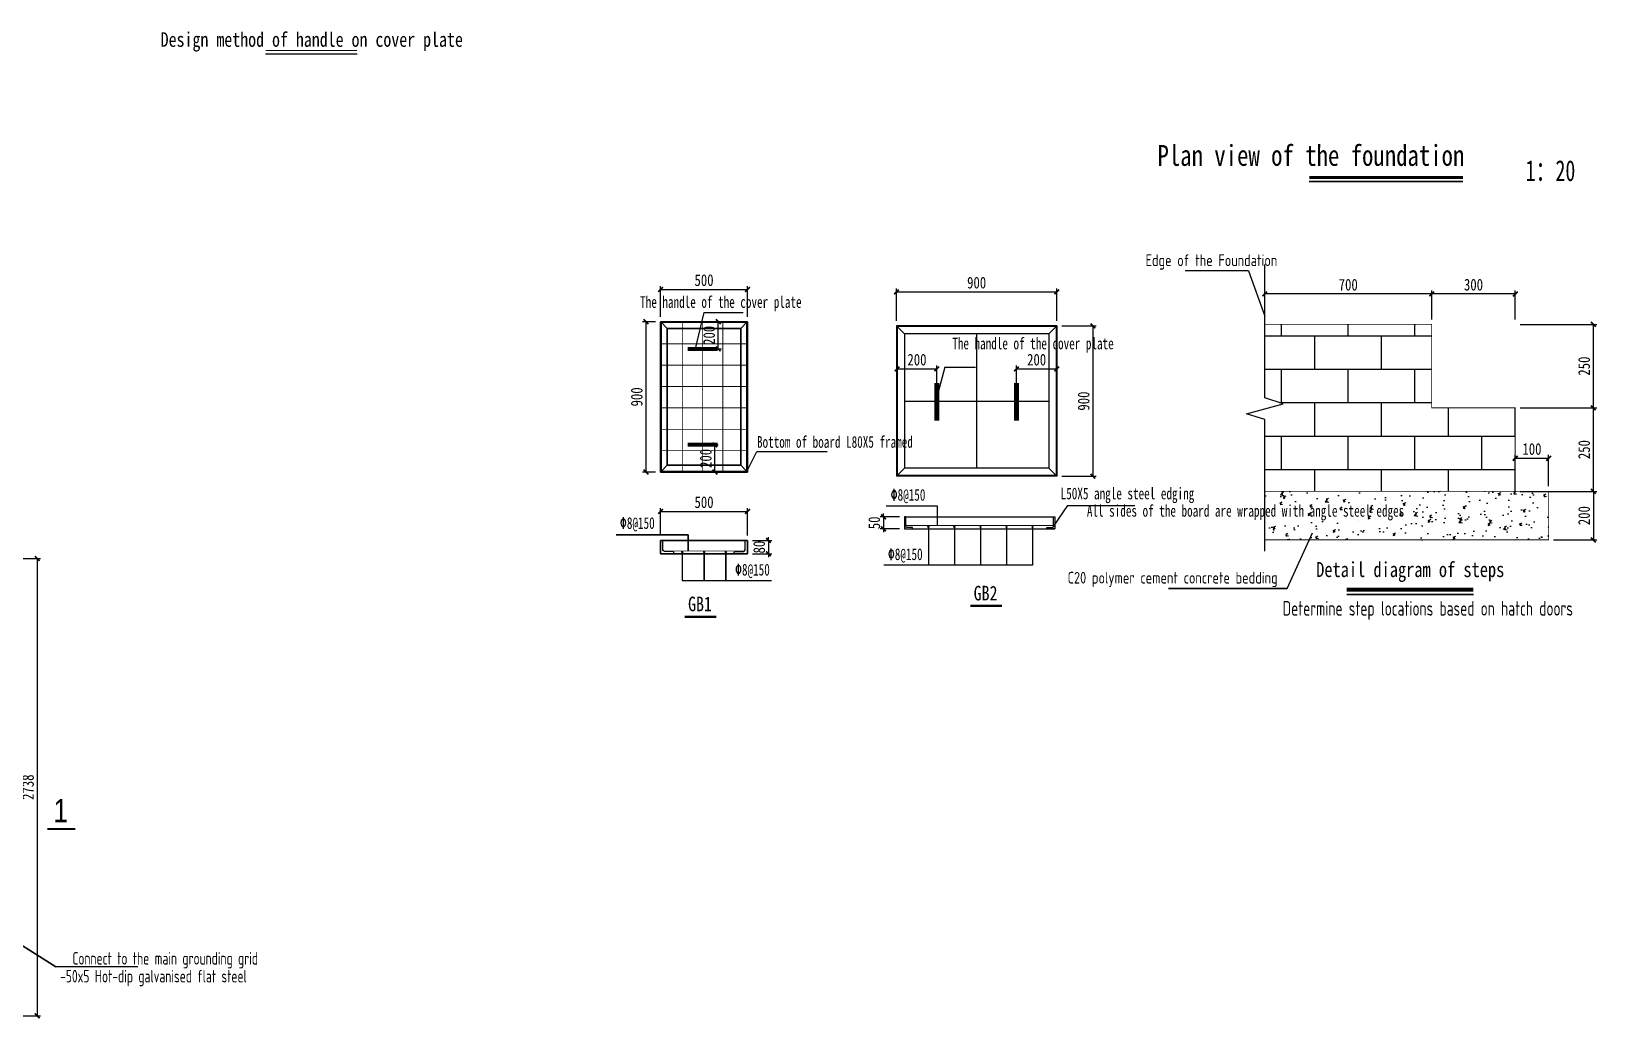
# Model space of a CAD drawing. Header units: millimetres. Extents: x 32496 to 166256, y 3504 to 23939.
# Drawn here: x 104753 to 114126, y 11930 to 17844 of the extents above; entities that cross this region are included whole.
import ezdxf
from ezdxf.enums import TextEntityAlignment as Align

# ---------------------------------------------------------------- set-up
doc = ezdxf.new("R2010")
doc.units = ezdxf.units.MM
doc.header["$PDSIZE"] = -5
doc.layers.get('0').update_dxf_attribs({"lineweight": 35})
doc.layers.get('Defpoints').update_dxf_attribs({"lineweight": 18})
for name, color, linetype, lineweight in [('01', 7, 'Continuous', 35), ('10', 7, 'Continuous', 18), ('尺寸标注', 7, 'Continuous', 18)]:
    doc.layers.add(name, color=color, linetype=linetype, lineweight=lineweight)
for name, color, linetype in [('DIMA', 7, 'Continuous'), ('PUB_DIM', 3, 'Continuous'), ('PUB_TEXT', 7, 'Continuous'), ('SIGN', 7, 'Continuous'), ('STEEL', 6, 'Continuous'), ('THIN', 7, 'Continuous'), ('图名', 253, 'Continuous'), ('盖板', 6, 'Continuous')]:
    doc.layers.add(name, color=color, linetype=linetype)
doc.styles.add('_TCH_DIM', font='tssdeng.shx', dxfattribs={"width": 0.7, "bigfont": 'tssdchn.shx'})
doc.styles.add('HZ5(标注-说明)', font='tssdeng.shx', dxfattribs={"width": 0.7, "bigfont": 'tssdchn.shx'})
doc.styles.add('新宋体样式', font='simsun.ttc', dxfattribs={"width": 0.8})
doc.styles.add('汉字', font='simsun.ttc', dxfattribs={"width": 0.7})
doc.dimstyles.new('1', dxfattribs={"dimscale": 20, "dimtxt": 3.5, "dimasz": 1, "dimexe": 1, "dimexo": 1.5, "dimgap": 1, "dimtad": 1, "dimdec": 0, "dimzin": 0, "dimdsep": 46, "dimtxsty": '汉字', "dimblk": 'ARCHTICK', "dimcen": 0.09, "dimclrd": 3, "dimclre": 3, "dimclrt": 256, "dimadec": 0, "dimazin": 0, "dimtfac": 1, "dimtdec": 0, "dimtix": 1, "dimtmove": 2, "dimatfit": 2, "dimfxl": 1, "dimtolj": 1, "dimtzin": 0, "dimarcsym": 0})

# ---------------------------------------------------------------- blocks, each defined once
blk = doc.blocks.new('_ArchTick')
at = {"color": 0, "linetype": 'ByBlock'}
blk.add_lwpolyline([(-0.71, -0.71, 0.5, 0.5, 0), (0.71, 0.71, 0.5, 0.5, 0)], format="xyseb", dxfattribs=at)
blk = doc.blocks.new('*D5789')
at = {"layer": '01', "color": 3, "lineweight": -2}
for p, q in [((110923.1, 16079.1), (111129.1, 16079.1)), ((111109.1, 16079.1), (111109.1, 15179.1)), ((110923.1, 15179.1), (111129.1, 15179.1))]:
    blk.add_line(p, q, dxfattribs=at)
at = {"layer": 'Defpoints', "color": 0}
for p in [(110893.1, 16079.1), (110893.1, 15179.1), (111109.1, 15179.1)]:
    blk.add_point(p, dxfattribs=at)
at = {"layer": '01', "color": 3, "linetype": 'ByBlock', "lineweight": -2, "xscale": 20, "yscale": 20, "zscale": 20}
for p, rotation in [((111109.1, 16079.1), 90), ((111109.1, 15179.1), 270)]:
    blk.add_blockref('_ArchTick', p, dxfattribs=dict(at, rotation=rotation))
at = {"layer": '01', "insert": (111054.1, 15629.1), "char_height": 70, "attachment_point": 5, "rotation": 90, "style": '新宋体样式'}
blk.add_mtext('\\A1;900', dxfattribs=at)
blk = doc.blocks.new('*D5790')
at = {"layer": '01', "color": 3, "lineweight": -2}
for p, q in [((109933.1, 16109.1), (109933.1, 16303.2)), ((109933.1, 16283.2), (110893.1, 16283.2)), ((110893.1, 16109.1), (110893.1, 16303.2))]:
    blk.add_line(p, q, dxfattribs=at)
at = {"layer": 'Defpoints', "color": 0}
for p in [(110893.1, 16283.2), (109933.1, 16079.1), (110893.1, 16079.1)]:
    blk.add_point(p, dxfattribs=at)
at = {"layer": '01', "color": 3, "linetype": 'ByBlock', "lineweight": -2, "xscale": 20, "yscale": 20, "zscale": 20, "rotation": 180}
blk.add_blockref('_ArchTick', (109933.1, 16283.2), dxfattribs=at)
at = {"layer": '01', "color": 3, "linetype": 'ByBlock', "lineweight": -2, "xscale": 20, "yscale": 20, "zscale": 20}
blk.add_blockref('_ArchTick', (110893.1, 16283.2), dxfattribs=at)
at = {"layer": '01', "insert": (110413.1, 16338.2), "char_height": 70, "attachment_point": 5, "style": '新宋体样式'}
blk.add_mtext('\\A1;900', dxfattribs=at)
blk = doc.blocks.new('*D5791')
at = {"layer": '01', "color": 3, "lineweight": -2}
for p, q in [((109951.1, 14935.8), (109835.3, 14935.8)), ((109855.3, 14935.8), (109855.3, 14955.8)), ((109855.3, 14935.8), (109855.3, 14863.8)), ((109951.1, 14863.8), (109835.3, 14863.8)), ((109855.3, 14863.8), (109855.3, 14843.8))]:
    blk.add_line(p, q, dxfattribs=at)
at = {"layer": 'Defpoints', "color": 0}
for p in [(109981.1, 14935.8), (109855.3, 14863.8), (109981.1, 14863.8)]:
    blk.add_point(p, dxfattribs=at)
at = {"layer": '01', "color": 3, "linetype": 'ByBlock', "lineweight": -2, "xscale": 20, "yscale": 20, "zscale": 20}
for p, rotation in [((109855.3, 14935.8), 270), ((109855.3, 14863.8), 90)]:
    blk.add_blockref('_ArchTick', p, dxfattribs=dict(at, rotation=rotation))
at = {"layer": '01', "insert": (109800.3, 14899.8), "char_height": 70, "attachment_point": 5, "rotation": 90, "style": '新宋体样式'}
blk.add_mtext('\\A1;50', dxfattribs=at)
blk = doc.blocks.new('*D5792')
at = {"color": 3, "lineweight": -2}
for p, q in [((109936.7, 15654.2), (109936.7, 15841.9)), ((110174.8, 15654.2), (110174.8, 15841.9)), ((109936.7, 15821.9), (110174.8, 15821.9))]:
    blk.add_line(p, q, dxfattribs=at)
at = {"layer": 'Defpoints', "color": 0}
for p in [(110174.8, 15821.9), (109936.7, 15624.2), (110174.8, 15624.2)]:
    blk.add_point(p, dxfattribs=at)
at = {"color": 3, "linetype": 'ByBlock', "lineweight": -2, "xscale": 20, "yscale": 20, "zscale": 20, "rotation": 180}
blk.add_blockref('_ArchTick', (109936.7, 15821.9), dxfattribs=at)
at = {"color": 3, "linetype": 'ByBlock', "lineweight": -2, "xscale": 20, "yscale": 20, "zscale": 20}
blk.add_blockref('_ArchTick', (110174.8, 15821.9), dxfattribs=at)
at = {"lineweight": -3, "insert": (110055.8, 15876.9), "char_height": 70, "attachment_point": 5, "style": '新宋体样式'}
blk.add_mtext('\\A1;200', dxfattribs=at)
blk = doc.blocks.new('*D5793')
at = {"color": 3, "lineweight": -2}
for p, q in [((110651.4, 15659.1), (110651.4, 15841.9)), ((110893.1, 15767), (110893.1, 15841.9)), ((110651.4, 15821.9), (110893.1, 15821.9))]:
    blk.add_line(p, q, dxfattribs=at)
at = {"layer": 'Defpoints', "color": 0}
for p in [(110893.1, 15821.9), (110893.1, 15737), (110651.4, 15629.1)]:
    blk.add_point(p, dxfattribs=at)
at = {"color": 3, "linetype": 'ByBlock', "lineweight": -2, "xscale": 20, "yscale": 20, "zscale": 20, "rotation": 180}
blk.add_blockref('_ArchTick', (110651.4, 15821.9), dxfattribs=at)
at = {"color": 3, "linetype": 'ByBlock', "lineweight": -2, "xscale": 20, "yscale": 20, "zscale": 20}
blk.add_blockref('_ArchTick', (110893.1, 15821.9), dxfattribs=at)
at = {"lineweight": -3, "insert": (110772.3, 15876.9), "char_height": 70, "attachment_point": 5, "style": '新宋体样式'}
blk.add_mtext('\\A1;200', dxfattribs=at)
blk = doc.blocks.new('*D5794')
at = {"layer": '01', "color": 3, "lineweight": -2}
for p, q in [((108521, 16134.4), (108521, 16318.1)), ((109041, 16134.4), (109041, 16318.1)), ((108521, 16298.1), (109041, 16298.1))]:
    blk.add_line(p, q, dxfattribs=at)
at = {"layer": 'Defpoints', "color": 0}
for p in [(109041, 16298.1), (108521, 16104.4), (109041, 16104.4)]:
    blk.add_point(p, dxfattribs=at)
at = {"layer": '01', "color": 3, "linetype": 'ByBlock', "lineweight": -2, "xscale": 20, "yscale": 20, "zscale": 20, "rotation": 180}
blk.add_blockref('_ArchTick', (108521, 16298.1), dxfattribs=at)
at = {"layer": '01', "color": 3, "linetype": 'ByBlock', "lineweight": -2, "xscale": 20, "yscale": 20, "zscale": 20}
blk.add_blockref('_ArchTick', (109041, 16298.1), dxfattribs=at)
at = {"layer": '01', "insert": (108781, 16353.1), "char_height": 70, "attachment_point": 5, "style": '新宋体样式'}
blk.add_mtext('\\A1;500', dxfattribs=at)
blk = doc.blocks.new('*D5795')
at = {"layer": '01', "color": 3, "lineweight": -2}
for p, q in [((108521, 14824.6), (108521, 14988.2)), ((108521, 14968.2), (109041, 14968.2)), ((109041, 14824.6), (109041, 14988.2))]:
    blk.add_line(p, q, dxfattribs=at)
at = {"layer": 'Defpoints', "color": 0}
for p in [(109041, 14968.2), (108521, 14794.6), (109041, 14794.6)]:
    blk.add_point(p, dxfattribs=at)
at = {"layer": '01', "color": 3, "linetype": 'ByBlock', "lineweight": -2, "xscale": 20, "yscale": 20, "zscale": 20, "rotation": 180}
blk.add_blockref('_ArchTick', (108521, 14968.2), dxfattribs=at)
at = {"layer": '01', "color": 3, "linetype": 'ByBlock', "lineweight": -2, "xscale": 20, "yscale": 20, "zscale": 20}
blk.add_blockref('_ArchTick', (109041, 14968.2), dxfattribs=at)
at = {"layer": '01', "insert": (108781, 15023.2), "char_height": 70, "attachment_point": 5, "style": '新宋体样式'}
blk.add_mtext('\\A1;500', dxfattribs=at)
blk = doc.blocks.new('*D5796')
at = {"layer": '01', "color": 3, "lineweight": -2}
for p, q in [((108491, 16104.4), (108413.4, 16104.4)), ((108433.4, 16104.4), (108433.4, 15204.4)), ((108491, 15204.4), (108413.4, 15204.4))]:
    blk.add_line(p, q, dxfattribs=at)
at = {"layer": 'Defpoints', "color": 0}
for p in [(108521, 16104.4), (108433.4, 15204.4), (108521, 15204.4)]:
    blk.add_point(p, dxfattribs=at)
at = {"layer": '01', "color": 3, "linetype": 'ByBlock', "lineweight": -2, "xscale": 20, "yscale": 20, "zscale": 20}
for p, rotation in [((108433.4, 16104.4), 90), ((108433.4, 15204.4), 270)]:
    blk.add_blockref('_ArchTick', p, dxfattribs=dict(at, rotation=rotation))
at = {"layer": '01', "insert": (108378.4, 15654.4), "char_height": 70, "attachment_point": 5, "rotation": 90, "style": '新宋体样式'}
blk.add_mtext('\\A1;900', dxfattribs=at)
blk = doc.blocks.new('*D5797')
at = {"layer": '01', "color": 3, "lineweight": -2}
for p, q in [((109166.3, 14794.6), (109166.3, 14814.6)), ((109071, 14794.6), (109186.3, 14794.6)), ((109071, 14714.6), (109186.3, 14714.6)), ((109166.3, 14794.6), (109166.3, 14714.6)), ((109166.3, 14714.6), (109166.3, 14694.6))]:
    blk.add_line(p, q, dxfattribs=at)
at = {"layer": 'Defpoints', "color": 0}
for p in [(109041, 14794.6), (109041, 14714.6), (109166.3, 14714.6)]:
    blk.add_point(p, dxfattribs=at)
at = {"layer": '01', "color": 3, "linetype": 'ByBlock', "lineweight": -2, "xscale": 20, "yscale": 20, "zscale": 20}
for p, rotation in [((109166.3, 14794.6), 270), ((109166.3, 14714.6), 90)]:
    blk.add_blockref('_ArchTick', p, dxfattribs=dict(at, rotation=rotation))
at = {"layer": '01', "insert": (109111.3, 14754.6), "char_height": 70, "attachment_point": 5, "rotation": 90, "style": '新宋体样式'}
blk.add_mtext('\\A1;80', dxfattribs=at)
blk = doc.blocks.new('*D5798')
at = {"layer": '01', "color": 3, "lineweight": -2}
for p, q in [((108803, 16104.4), (108886.5, 16104.4)), ((108866.5, 15941.6), (108866.5, 16104.4)), ((108803, 15941.6), (108886.5, 15941.6))]:
    blk.add_line(p, q, dxfattribs=at)
at = {"layer": 'Defpoints', "color": 0}
for p in [(108773, 16104.4), (108866.5, 16104.4), (108773, 15941.6)]:
    blk.add_point(p, dxfattribs=at)
at = {"layer": '01', "color": 3, "linetype": 'ByBlock', "lineweight": -2, "xscale": 20, "yscale": 20, "zscale": 20}
for p, rotation in [((108866.5, 16104.4), 90), ((108866.5, 15941.6), 270)]:
    blk.add_blockref('_ArchTick', p, dxfattribs=dict(at, rotation=rotation))
at = {"layer": '01', "insert": (108811.5, 16023), "char_height": 70, "attachment_point": 5, "rotation": 90, "style": '新宋体样式'}
blk.add_mtext('\\A1;200', dxfattribs=at)
blk = doc.blocks.new('*D5799')
at = {"layer": '01', "color": 3, "lineweight": -2}
for p, q in [((108783, 15367.2), (108866.5, 15367.2)), ((108846.5, 15204.4), (108846.5, 15367.2)), ((108783, 15204.4), (108866.5, 15204.4))]:
    blk.add_line(p, q, dxfattribs=at)
at = {"layer": 'Defpoints', "color": 0}
for p in [(108753, 15367.2), (108846.5, 15367.2), (108753, 15204.4)]:
    blk.add_point(p, dxfattribs=at)
at = {"layer": '01', "color": 3, "linetype": 'ByBlock', "lineweight": -2, "xscale": 20, "yscale": 20, "zscale": 20}
for p, rotation in [((108846.5, 15367.2), 90), ((108846.5, 15204.4), 270)]:
    blk.add_blockref('_ArchTick', p, dxfattribs=dict(at, rotation=rotation))
at = {"layer": '01', "insert": (108791.5, 15285.8), "char_height": 70, "attachment_point": 5, "rotation": 90, "style": '新宋体样式'}
blk.add_mtext('\\A1;200', dxfattribs=at)
blk = doc.blocks.new('*D5818')
at = {"layer": '01', "color": 3, "lineweight": -2}
for p, q in [((113667.9, 15588.6), (114125.5, 15588.6)), ((114105.5, 15088.6), (114105.5, 15588.6)), ((113667.9, 15088.6), (114125.5, 15088.6))]:
    blk.add_line(p, q, dxfattribs=at)
at = {"layer": 'Defpoints', "color": 0}
for p in [(113637.9, 15588.6), (114105.5, 15588.6), (113637.9, 15088.6)]:
    blk.add_point(p, dxfattribs=at)
at = {"layer": '01', "color": 3, "linetype": 'ByBlock', "lineweight": -2, "xscale": 20, "yscale": 20, "zscale": 20}
for p, rotation in [((114105.5, 15588.6), 90), ((114105.5, 15088.6), 270)]:
    blk.add_blockref('_ArchTick', p, dxfattribs=dict(at, rotation=rotation))
at = {"layer": '01', "insert": (114050.5, 15338.6), "char_height": 70, "attachment_point": 5, "rotation": 90, "style": '新宋体样式'}
blk.add_mtext('\\A1;250', dxfattribs=at)
blk = doc.blocks.new('*D5819')
at = {"layer": '01', "color": 3, "lineweight": -2}
for p, q in [((113667.9, 16088.6), (114125.5, 16088.6)), ((114105.5, 15588.6), (114105.5, 16088.6)), ((113667.9, 15588.6), (114125.5, 15588.6))]:
    blk.add_line(p, q, dxfattribs=at)
at = {"layer": 'Defpoints', "color": 0}
for p in [(113637.9, 16088.6), (114105.5, 16088.6), (113637.9, 15588.6)]:
    blk.add_point(p, dxfattribs=at)
at = {"layer": '01', "color": 3, "linetype": 'ByBlock', "lineweight": -2, "xscale": 20, "yscale": 20, "zscale": 20}
for p, rotation in [((114105.5, 16088.6), 90), ((114105.5, 15588.6), 270)]:
    blk.add_blockref('_ArchTick', p, dxfattribs=dict(at, rotation=rotation))
at = {"layer": '01', "insert": (114050.5, 15838.6), "char_height": 70, "attachment_point": 5, "rotation": 90, "style": '新宋体样式'}
blk.add_mtext('\\A1;250', dxfattribs=at)
blk = doc.blocks.new('*D5820')
at = {"layer": '01', "color": 3, "lineweight": -2}
for p, q in [((113137.9, 16118.6), (113137.9, 16290.9)), ((113637.9, 16270.9), (113137.9, 16270.9)), ((113637.9, 16118.6), (113637.9, 16290.9))]:
    blk.add_line(p, q, dxfattribs=at)
at = {"layer": 'Defpoints', "color": 0}
for p in [(113137.9, 16270.9), (113137.9, 16088.6), (113637.9, 16088.6)]:
    blk.add_point(p, dxfattribs=at)
at = {"layer": '01', "color": 3, "linetype": 'ByBlock', "lineweight": -2, "xscale": 20, "yscale": 20, "zscale": 20, "rotation": 180}
blk.add_blockref('_ArchTick', (113137.9, 16270.9), dxfattribs=at)
at = {"layer": '01', "color": 3, "linetype": 'ByBlock', "lineweight": -2, "xscale": 20, "yscale": 20, "zscale": 20}
blk.add_blockref('_ArchTick', (113637.9, 16270.9), dxfattribs=at)
at = {"layer": '01', "insert": (113387.9, 16325.9), "char_height": 70, "attachment_point": 5, "style": '新宋体样式'}
blk.add_mtext('\\A1;300', dxfattribs=at)
blk = doc.blocks.new('*D5821')
at = {"layer": '01', "color": 3, "lineweight": -2}
for p, q in [((112137.9, 16118.6), (112137.9, 16290.9)), ((113137.9, 16270.9), (112137.9, 16270.9)), ((113137.9, 16118.6), (113137.9, 16290.9))]:
    blk.add_line(p, q, dxfattribs=at)
at = {"layer": 'Defpoints', "color": 0}
for p in [(112137.9, 16270.9), (112137.9, 16088.6), (113137.9, 16088.6)]:
    blk.add_point(p, dxfattribs=at)
at = {"layer": '01', "color": 3, "linetype": 'ByBlock', "lineweight": -2, "xscale": 20, "yscale": 20, "zscale": 20, "rotation": 180}
blk.add_blockref('_ArchTick', (112137.9, 16270.9), dxfattribs=at)
at = {"layer": '01', "color": 3, "linetype": 'ByBlock', "lineweight": -2, "xscale": 20, "yscale": 20, "zscale": 20}
blk.add_blockref('_ArchTick', (113137.9, 16270.9), dxfattribs=at)
at = {"layer": '01', "insert": (112637.9, 16325.9), "char_height": 70, "attachment_point": 5, "style": '新宋体样式'}
blk.add_mtext('\\A1;700', dxfattribs=at)
blk = doc.blocks.new('*D5822')
at = {"layer": '01', "color": 3, "lineweight": -2}
for p, q in [((113867.9, 15088.6), (114125.5, 15088.6)), ((114105.5, 15088.6), (114105.5, 14797.6)), ((113867.9, 14797.6), (114125.5, 14797.6))]:
    blk.add_line(p, q, dxfattribs=at)
at = {"layer": 'Defpoints', "color": 0}
for p in [(113837.9, 15088.6), (113837.9, 14797.6), (114105.5, 14797.6)]:
    blk.add_point(p, dxfattribs=at)
at = {"layer": '01', "color": 3, "linetype": 'ByBlock', "lineweight": -2, "xscale": 20, "yscale": 20, "zscale": 20}
for p, rotation in [((114105.5, 15088.6), 90), ((114105.5, 14797.6), 270)]:
    blk.add_blockref('_ArchTick', p, dxfattribs=dict(at, rotation=rotation))
at = {"layer": '01', "insert": (114050.5, 14943.1), "char_height": 70, "attachment_point": 5, "rotation": 90, "style": '新宋体样式'}
blk.add_mtext('\\A1;200', dxfattribs=at)
blk = doc.blocks.new('*D5823')
at = {"layer": '01', "color": 3, "lineweight": -2}
for p, q in [((113637.9, 15118.6), (113637.9, 15306.7)), ((113637.9, 15286.7), (113837.9, 15286.7)), ((113837.9, 15118.6), (113837.9, 15306.7))]:
    blk.add_line(p, q, dxfattribs=at)
at = {"layer": 'Defpoints', "color": 0}
for p in [(113837.9, 15286.7), (113637.9, 15088.6), (113837.9, 15088.6)]:
    blk.add_point(p, dxfattribs=at)
at = {"layer": '01', "color": 3, "linetype": 'ByBlock', "lineweight": -2, "xscale": 20, "yscale": 20, "zscale": 20, "rotation": 180}
blk.add_blockref('_ArchTick', (113637.9, 15286.7), dxfattribs=at)
at = {"layer": '01', "color": 3, "linetype": 'ByBlock', "lineweight": -2, "xscale": 20, "yscale": 20, "zscale": 20}
blk.add_blockref('_ArchTick', (113837.9, 15286.7), dxfattribs=at)
at = {"layer": '01', "insert": (113737.9, 15341.7), "char_height": 70, "attachment_point": 5, "style": '新宋体样式'}
blk.add_mtext('\\A1;100', dxfattribs=at)
blk = doc.blocks.new('*D5824')
at = {"color": 3, "lineweight": -2}
for p, q in [((104373.8, 14685.3), (104808.6, 14685.3)), ((104788.6, 14685.3), (104788.6, 11947.3)), ((104373.2, 11947.3), (104808.6, 11947.3))]:
    blk.add_line(p, q, dxfattribs=at)
at = {"layer": 'Defpoints', "color": 0}
for p in [(104343.8, 14685.3), (104343.2, 11947.3), (104788.6, 11947.3)]:
    blk.add_point(p, dxfattribs=at)
at = {"color": 3, "linetype": 'ByBlock', "lineweight": -2, "xscale": 20, "yscale": 20, "zscale": 20}
for p, rotation in [((104788.6, 14685.3), 90), ((104788.6, 11947.3), 270)]:
    blk.add_blockref('_ArchTick', p, dxfattribs=dict(at, rotation=rotation))
at = {"insert": (104733.6, 13316.3), "char_height": 70, "attachment_point": 5, "rotation": 90, "style": '新宋体样式'}
blk.add_mtext('\\A1;2738', dxfattribs=at)

msp = doc.modelspace()

# ---------------------------------------------------------------- hatches: boundary and pattern name
at = {"lineweight": -3}
for points in [[(110127.58, 14875.755, 1), (110120.38, 14875.755, 1)], [(110283.58, 14875.755, 1), (110276.38, 14875.755, 1)], [(110439.58, 14875.755, 1), (110432.38, 14875.755, 1)], [(110595.58, 14875.755, 1), (110588.38, 14875.755, 1)], [(110751.58, 14875.755, 1), (110744.38, 14875.755, 1)]]:
    msp.add_hatch(color=1, dxfattribs=at).paths.add_polyline_path(points)
for points in [[(108654.041, 14724.578, 1), (108648.041, 14724.578, 1)], [(108784.041, 14724.578, 1), (108778.041, 14724.578, 1)], [(108914.041, 14724.578, 1), (108908.041, 14724.578, 1)]]:
    msp.add_hatch(color=1).paths.add_polyline_path(points)
at = {"layer": 'DIMA'}
h = msp.add_hatch(dxfattribs=at)
h.set_pattern_fill('AR-B816', color=256, scale=25, style=0)
h.set_pattern_definition([(0, (-4667362.53, 11930819.8), (0, 200), []), (90, (-4667362.53, 11930819.8), (-200, 200), [200, -200])])
h.paths.add_polyline_path([(113137.916, 16088.631), (112637.916, 16088.631), (112137.916, 16088.631), (112137.916, 15648.186), (112247.916, 15613.186), (112027.916, 15553.186), (112137.916, 15518.186), (112137.916, 15088.631), (113637.916, 15088.631), (113637.916, 15588.631), (113137.916, 15588.631)])
h = msp.add_hatch(dxfattribs=at)
h.set_pattern_fill('AN33C', color=256, scale=250, style=0)
h.set_pattern_definition([(50, (-4667362.53, 11930819.79), (179.3150457, -15.6880337), [18.75, -206.25]), (355, (-4667362.53, 11930819.8), (-34.6878334, 188.0480334), [15, -165]), (100.4514, (-4667347.59, 11930818.48), (144.6273454, 172.3598855), [15.9350475, -175.285528]), (46.1842, (-4667362.53, 11930869.8), (266.810262, -41.3797536), [28.125, -309.375]), (96.6356, (-4667340.3, 11930866.34), (233.6656764, 243.5294677), [23.902572, -262.92825]), (351.1842, (-4667362.53, 11930869.8), (233.665486, 243.52965), [22.5, -247.5]), (21, (-4667337.53, 11930857.29), (149.226763, -100.6547227), [18.75, -206.25]), (326, (-4667337.53, 11930857.3), (60.828833, 181.2875113), [15, -165]), (71.4514, (-4667325.1, 11930848.9), (210.0556571, 80.6326242), [15.9350475, -175.285528]), (37.5, (-4667362.53, 11930819.79), (3.03996383, 83.22346346), [0, -163, 0, -167.5, 0, -165.625]), (7.5, (-4667362.53, 11930819.79), (65.76738436, 98.602928), [0, -95.5, 0, -159.25, 0, -63.125]), (327.5, (-4667418.28, 11930819.79), (133.45560904, -5.63871793), [0, -62.5, 0, -195, 0, -258.75]), (317.5, (-4667443.28, 11930819.79), (145.7965423, 25.0262456), [0, -81.25, 0, -129.5, 0, -183.75])])
h.paths.add_polyline_path([(113837.916, 14797.625), (113837.916, 15088.631), (113637.916, 15088.631), (112137.916, 15088.631), (112137.916, 14797.625)])

# ---------------------------------------------------------------- linework, layer by layer
for p, q in [((112404.886, 16945.182), (113324.164, 16945.182)), ((108521.041, 16104.412), (108521.041, 15204.412)), ((108521.041, 16104.412), (109041.041, 16104.412)), ((108561.041, 16064.412), (108524.041, 16101.412)), ((108524.041, 16101.412), (108524.041, 15207.412)), ((108524.041, 16101.412), (109038.041, 16101.412)), ((108561.041, 16064.412), (109001.041, 16064.412)), ((108561.041, 16064.412), (108561.041, 15244.412)), ((109001.041, 16064.412), (109038.041, 16101.412)), ((109001.041, 16064.412), (109001.041, 15244.412)), ((109038.041, 16101.412), (109038.041, 15207.412)), ((109041.041, 16104.412), (109041.041, 15204.412)), ((108521.041, 15204.412), (109041.041, 15204.412)), ((108524.041, 15207.412), (108561.041, 15244.412)), ((108524.041, 15207.412), (109038.041, 15207.412)), ((108561.041, 15244.412), (109001.041, 15244.412)), ((109001.041, 15244.412), (109038.041, 15207.412)), ((108686.171, 14828.536), (108254.802, 14828.536)), ((108686.171, 14731.194), (108686.171, 14828.536)), ((108521.041, 14794.578), (109041.041, 14794.578)), ((108521.041, 14794.578), (108521.041, 14714.578)), ((108521.041, 14714.578), (109041.041, 14714.578)), ((108781.041, 14724.578), (108781.041, 14553.815)), ((108911.041, 14724.578), (108911.041, 14553.815)), ((109041.041, 14794.578), (109041.041, 14714.578)), ((104899.866, 12240.841), (104468.414, 12512.304))]:
    msp.add_line(p, q)
at = {"lineweight": -3}
for p, q in [((109933.116, 16079.102), (109933.116, 15179.102)), ((110893.116, 16079.102), (109933.116, 16079.102)), ((109936.716, 16075.502), (109981.116, 16031.102)), ((109936.716, 16075.502), (109936.716, 15182.702)), ((110889.516, 16075.502), (109936.716, 16075.502)), ((109981.116, 16031.102), (109981.116, 15227.102)), ((110845.116, 16031.102), (109981.116, 16031.102)), ((110413.116, 16031.102), (110413.116, 15227.102)), ((110845.116, 16031.102), (110889.516, 16075.502)), ((110845.116, 16031.102), (110845.116, 15227.102)), ((110889.516, 16075.502), (110889.516, 15182.702)), ((110893.116, 16079.102), (110893.116, 15179.102)), ((109981.116, 15629.102), (110845.116, 15629.102)), ((109981.116, 15227.102), (109936.716, 15182.702)), ((110845.116, 15227.102), (109981.116, 15227.102)), ((110845.116, 15227.102), (110889.516, 15182.702)), ((110893.116, 15179.102), (109933.116, 15179.102)), ((110889.516, 15182.702), (109936.716, 15182.702)), ((109981.116, 14935.755), (110881.116, 14935.755)), ((109981.116, 14935.755), (109981.116, 14863.755)), ((110881.116, 14935.755), (110881.116, 14863.755)), ((109981.116, 14863.755), (110881.116, 14863.755))]:
    msp.add_line(p, q, dxfattribs=at)
at = {"ltscale": 0.2}
msp.add_line((111561.146, 14506.619), (112271.744, 14506.619), dxfattribs=at)
at = {"color": 0, "ltscale": 0.5}
msp.add_line((113387.214, 14471.449), (112628.918, 14471.449), dxfattribs=at)
at = {"const_width": 17.111}
msp.add_lwpolyline([(112404.886, 16969.034), (113324.164, 16969.034)], dxfattribs=at)
at = {"color": 1, "const_width": 5}
for points in [[(108651.232, 16099.662), (108651.232, 15208.162)], [(108773.025, 16100.662), (108773.025, 15209.162)], [(108893.901, 16099.662), (108893.901, 15208.162)], [(108527.041, 15972.412), (109041.041, 15972.412)], [(108527.041, 15844.412), (109041.041, 15844.412)], [(108527.041, 15716.412), (109041.041, 15716.412)], [(108527.041, 15588.412), (109041.041, 15588.412)], [(108527.041, 15460.412), (109041.041, 15460.412)], [(108527.041, 15332.412), (109041.041, 15332.412)], [(108538.297, 14731.194), (109023.785, 14731.194)]]:
    msp.add_lwpolyline(points, dxfattribs=at)
at = {"color": 4, "linetype": 'ByBlock', "lineweight": -3}
for points, const_width in [([(108682.83, 15941.59), (108863.219, 15941.59)], 24), ([(110174.821, 15511.495), (110174.821, 15736.981)], 30), ([(110651.41, 15511.495), (110651.41, 15736.981)], 30), ([(108682.83, 15367.234), (108863.219, 15367.234)], 24)]:
    msp.add_lwpolyline(points, dxfattribs=dict(at, const_width=const_width))
at = {"color": 1, "lineweight": -3, "const_width": 6}
msp.add_lwpolyline([(109989.516, 14883.695), (110872.716, 14883.695)], dxfattribs=at)
at = {"color": 0, "ltscale": 0.5, "const_width": 22.5}
msp.add_lwpolyline([(113387.214, 14499.352), (112628.918, 14499.352)], dxfattribs=at)
at = {"color": 1, "lineweight": -3}
for centre in [(110123.98, 14875.755), (110279.98, 14875.755), (110435.98, 14875.755), (110591.98, 14875.755), (110747.98, 14875.755)]:
    msp.add_circle(centre, 3.6, dxfattribs=at)
at = {"color": 1}
for centre in [(108651.041, 14724.578), (108781.041, 14724.578), (108911.041, 14724.578)]:
    msp.add_circle(centre, 3, dxfattribs=at)
at = {"layer": '01', "lineweight": -3}
for p, q in [((110872.716, 14878.155), (110958.145, 15003.715)), ((110958.145, 15003.715), (111359.918, 15003.715))]:
    msp.add_line(p, q, dxfattribs=at)
at = {"layer": '01', "color": 3, "lineweight": -3}
msp.add_line((105390.984, 12240.841), (104899.866, 12240.841), dxfattribs=at)
at = {"layer": '01', "lineweight": -3, "const_width": 12}
msp.add_lwpolyline([(104848.264, 13065.915), (105016.613, 13065.915)], dxfattribs=at)
at = {"layer": 'DIMA'}
for p, q in [((112041.104, 16408.93), (111662.267, 16408.93)), ((112041.104, 16408.93), (112137.916, 16138.631)), ((112271.744, 14506.619), (112424.447, 14839.47))]:
    msp.add_line(p, q, dxfattribs=at)
at = {"layer": 'DIMA', "const_width": 5}
for points in [[(112137.916, 16088.631), (112637.916, 16088.631), (113137.916, 16088.631), (113137.916, 15588.631), (113637.916, 15588.631), (113637.916, 15088.631), (112137.916, 15088.631)], [(112137.916, 15088.631), (113637.916, 15088.631), (113837.916, 15088.631), (113837.916, 14797.625), (112137.916, 14797.625)]]:
    msp.add_lwpolyline(points, dxfattribs=at)
at = {"layer": 'PUB_DIM'}
for p, q in [((109039.932, 15210.412), (109098.027, 15327.034)), ((109098.027, 15327.034), (109517.298, 15327.034)), ((108651.041, 14724.578), (108651.041, 14553.815)), ((108651.041, 14553.815), (109184.386, 14553.815))]:
    msp.add_line(p, q, dxfattribs=at)
at = {"layer": 'PUB_DIM', "lineweight": -3}
for p, q in [((110179.271, 15000.506), (109872.293, 15000.506)), ((110179.271, 14883.695), (110179.271, 15000.506)), ((110123.98, 14872.155), (110123.98, 14645.952)), ((110279.98, 14872.155), (110279.98, 14645.952)), ((110435.98, 14875.755), (110435.98, 14645.952)), ((110591.98, 14872.155), (110591.98, 14645.952)), ((110747.98, 14872.155), (110747.98, 14645.952)), ((110747.98, 14645.952), (109857.147, 14645.952))]:
    msp.add_line(p, q, dxfattribs=at)
at = {"layer": 'STEEL', "lineweight": -3}
for points in [[(109981.116, 14863.755), (110029.116, 14863.755), (110029.116, 14869.355, 0.41421356), (110026.316, 14872.155), (109995.516, 14872.155, -0.41421356), (109989.516, 14878.155), (109989.516, 14935.755, -1.44438625), (109989.516, 14935.755), (109981.116, 14935.755), (109981.116, 14863.755)], [(110881.116, 14863.755), (110833.116, 14863.755), (110833.116, 14869.355, -0.41421356), (110835.916, 14872.155), (110866.716, 14872.155, 0.41421356), (110872.716, 14878.155), (110872.716, 14935.755, 1.44438625), (110872.716, 14935.755), (110881.116, 14935.755), (110881.116, 14863.755)]]:
    msp.add_lwpolyline(points, format="xyb", dxfattribs=at)
at = {"layer": 'STEEL'}
for points in [[(108521.041, 14714.578), (108601.041, 14714.578), (108601.041, 14723.911, 0.41421356), (108596.374, 14728.578), (108545.041, 14728.578, -0.41421356), (108535.041, 14738.578), (108535.041, 14789.911, 0.41421356), (108530.374, 14794.578), (108521.041, 14794.578), (108521.041, 14714.578)], [(109041.041, 14714.578), (108961.041, 14714.578), (108961.041, 14723.911, -0.41421356), (108965.708, 14728.578), (109017.041, 14728.578, 0.41421356), (109027.041, 14738.578), (109027.041, 14789.911, -0.41421356), (109031.708, 14794.578), (109041.041, 14794.578), (109041.041, 14714.578)]]:
    msp.add_lwpolyline(points, format="xyb", dxfattribs=at)
at = {"layer": 'THIN', "ltscale": 1.2}
msp.add_lwpolyline([(112137.916, 14730.527), (112137.916, 15518.186), (112027.916, 15553.186), (112247.916, 15613.186), (112137.916, 15648.186), (112137.916, 16447.614)], dxfattribs=at)
at = {"layer": '图名', "lineweight": -3, "const_width": 14}
for points in [[(108665.76, 14337.656), (108855.222, 14337.656)], [(110375.709, 14402.624), (110565.171, 14402.624)]]:
    msp.add_lwpolyline(points, dxfattribs=at)
at = {"layer": '尺寸标注', "color": 3, "lineweight": -3}
msp.add_line((106703.583, 17707.021), (106155.742, 17707.021), dxfattribs=at)
at = {"layer": '尺寸标注', "color": 3, "lineweight": -3, "const_width": 7.2}
msp.add_lwpolyline([(106703.583, 17728.838), (106155.742, 17728.838)], dxfattribs=at)
at = {"layer": '盖板', "lineweight": -3}
for p, q in [((108779.968, 16159.621), (108728.248, 15941.59)), ((108779.968, 16159.621), (109015.946, 16159.621)), ((110222.284, 15831.986), (110183.585, 15683.14)), ((110222.284, 15831.986), (110406.255, 15831.986))]:
    msp.add_line(p, q, dxfattribs=at)

# ---------------------------------------------------------------- texts
at = {"width": 0.7}
for s, height, style, p in [('1：20', 125, '汉字', (113699.749, 16947.194)), ('Determine step locations based on hatch doors', 87.5, 'HZ5(标注-说明)', (112245.871, 14344.064))]:
    msp.add_text(s, height=height, dxfattribs=dict(at, style=style)).set_placement(p)
at = {"insert": (111496.089, 17163.351), "char_height": 125, "attachment_point": 1, "style": '新宋体样式'}
msp.add_mtext_dynamic_manual_height_columns('Plan view of the foundation', width=2175.83895, gutter_width=400.27, heights=[0], dxfattribs=at)
at = {"layer": '01', "color": 3, "lineweight": -3, "style": '汉字', "width": 0.7}
for s, p in [('The handle of the cover plate', (109365.02, 16166.656)), ('The handle of the cover plate', (111233.868, 15918.33)), ('\x828@150', (110106.495, 15011.646)), ('L50X5 angle steel edging', (111716.022, 15019.714)), ('All sides of the board are wrapped with angle steel edges', (112973.271, 14915.815)), ('\x828@150', (108485.666, 14842.722)), ('\x828@150', (110089.789, 14655.887)), ('\x828@150', (109174.749, 14563.23))]:
    msp.add_text(s, height=70, dxfattribs=at).set_placement(p, align=Align.BOTTOM_RIGHT)
msp.add_text('Bottom of board L80X5 framed', height=70, dxfattribs=at).set_placement((109098.027, 15349.534))
at = {"layer": '10', "color": 3, "lineweight": -3, "insert": (104972.933, 13176.126), "char_height": 140, "attachment_point": 6, "style": '新宋体样式'}
msp.add_mtext('{\\fArial|b0|i0|c0|p32;1}', dxfattribs=at)
at = {"layer": 'PUB_TEXT', "style": '_TCH_DIM', "width": 0.8}
msp.add_text('Edge of the Foundation', height=70, dxfattribs=at).set_placement((111818.817, 16462.463), align=Align.MIDDLE)
at = {"layer": 'PUB_TEXT'}
for s, height, style, width, p in [('C20 polymer cement concrete bedding', 70, '_TCH_DIM', 0.8, (110957.645, 14536.232)), ('Connect to the main grounding grid', 75, 'HZ5(标注-说明)', 0.7, (104999.275, 12253.471)), ('-50x5 Hot-dip galvanised flat steel', 75, 'HZ5(标注-说明)', 0.7, (104925.905, 12146.94))]:
    msp.add_text(s, height=height, dxfattribs=dict(at, style=style, width=width)).set_placement(p)
at = {"layer": 'SIGN', "linetype": 'Continuous', "ltscale": 0.01, "style": '新宋体样式', "width": 0.8}
for s, height, p in [('Design method of handle on cover plate', 87.5, (106432.481, 17751.297)), ('Detail diagram of steps', 90, (113009.261, 14575.12))]:
    msp.add_text(s, height=height, dxfattribs=at).set_placement(p, align=Align.CENTER)
for s, p in [('GB1', (108685.309, 14370.172)), ('GB2', (110395.258, 14435.14))]:
    msp.add_text(s, height=87.5, dxfattribs=at).set_placement(p)

# ---------------------------------------------------------------- dimensions: what is measured, and where the dimension line sits
at = {"lineweight": -3}
for base, p1, p2, picture, middle in [((110174.821, 15821.903), (109936.716, 15624.238), (110174.821, 15624.238), '*D5792', (110055.768, 15876.903)), ((110893.116, 15821.903), (110651.41, 15629.102), (110893.116, 15736.981), '*D5793', (110772.263, 15876.903))]:
    dim = msp.add_linear_dim(base=base, p1=p1, p2=p2, text='200', dimstyle='1', override={"dimtxsty": '新宋体样式'}, dxfattribs=at)
    dim.commit()
    dim.dimension.update_dxf_attribs({"geometry": picture, "text_midpoint": middle})
dim = msp.add_linear_dim(base=(104788.598, 11947.304), p1=(104343.81, 14685.304), p2=(104343.23, 11947.304), angle=90, dimstyle='1', override={"dimtxsty": '新宋体样式'})
dim.commit()
dim.dimension.update_dxf_attribs({"geometry": '*D5824', "text_midpoint": (104733.598, 13316.304)})
at = {"layer": '01'}
for p1, p2, distance, picture, middle in [((108521.041, 16104.412), (109041.041, 16104.412), 193.671, '*D5794', (108781.041, 16353.083)), ((108521.041, 14794.578), (109041.041, 14794.578), 173.671, '*D5795', (108781.041, 15023.248))]:
    dim = msp.add_aligned_dim(p1=p1, p2=p2, distance=distance, text='500', dimstyle='1', override={"dimtxsty": '新宋体样式'}, dxfattribs=at)
    dim.commit()
    dim.dimension.update_dxf_attribs({"geometry": picture, "text_midpoint": middle})
for base, p1, p2, text, picture, middle in [((110893.116, 16283.242), (109933.116, 16079.102), (110893.116, 16079.102), '900', '*D5790', (110413.116, 16338.242)), ((112137.916, 16270.913), (113137.916, 16088.631), (112137.916, 16088.631), '700', '*D5821', (112637.916, 16325.913)), ((113137.916, 16270.913), (113637.916, 16088.631), (113137.916, 16088.631), '300', '*D5820', (113387.916, 16325.913)), ((113837.916, 15286.68), (113637.916, 15088.631), (113837.916, 15088.631), '100', '*D5823', (113737.916, 15341.68))]:
    dim = msp.add_linear_dim(base=base, p1=p1, p2=p2, text=text, dimstyle='1', override={"dimtxsty": '新宋体样式'}, dxfattribs=at)
    dim.commit()
    dim.dimension.update_dxf_attribs({"geometry": picture, "text_midpoint": middle})
for base, p1, p2, angle, text, picture, middle in [((108433.435, 15204.412), (108521.041, 16104.412), (108521.041, 15204.412), 90, '900', '*D5796', (108378.435, 15654.412)), ((108866.527, 16104.412), (108773.025, 15941.59), (108773.025, 16104.412), 90, '200', '*D5798', (108811.527, 16023.001)), ((111109.092, 15179.102), (110893.116, 16079.102), (110893.116, 15179.102), 270, '900', '*D5789', (111054.092, 15629.102)), ((114105.542, 16088.631), (113637.916, 15588.631), (113637.916, 16088.631), 90, '250', '*D5819', (114050.542, 15838.631)), ((114105.542, 15588.631), (113637.916, 15088.631), (113637.916, 15588.631), 90, '250', '*D5818', (114050.542, 15338.631)), ((108846.527, 15367.234), (108753.025, 15204.412), (108753.025, 15367.234), 90, '200', '*D5799', (108791.527, 15285.823)), ((114105.542, 14797.625), (113837.916, 15088.631), (113837.916, 14797.625), 90, '200', '*D5822', (114050.542, 14943.128)), ((109855.294, 14863.755), (109981.116, 14935.755), (109981.116, 14863.755), 90, '50', '*D5791', (109800.294, 14899.755))]:
    dim = msp.add_linear_dim(base=base, p1=p1, p2=p2, angle=angle, text=text, dimstyle='1', override={"dimtxsty": '新宋体样式'}, dxfattribs=at)
    dim.commit()
    dim.dimension.update_dxf_attribs({"geometry": picture, "text_midpoint": middle})
dim = msp.add_linear_dim(base=(109166.266, 14714.578), p1=(109041.041, 14794.578), p2=(109041.041, 14714.578), angle=90, dimstyle='1', override={"dimtxsty": '新宋体样式'}, dxfattribs=at)
dim.commit()
dim.dimension.update_dxf_attribs({"geometry": '*D5797', "text_midpoint": (109111.266, 14754.578)})

doc.saveas('drawing.dxf')
